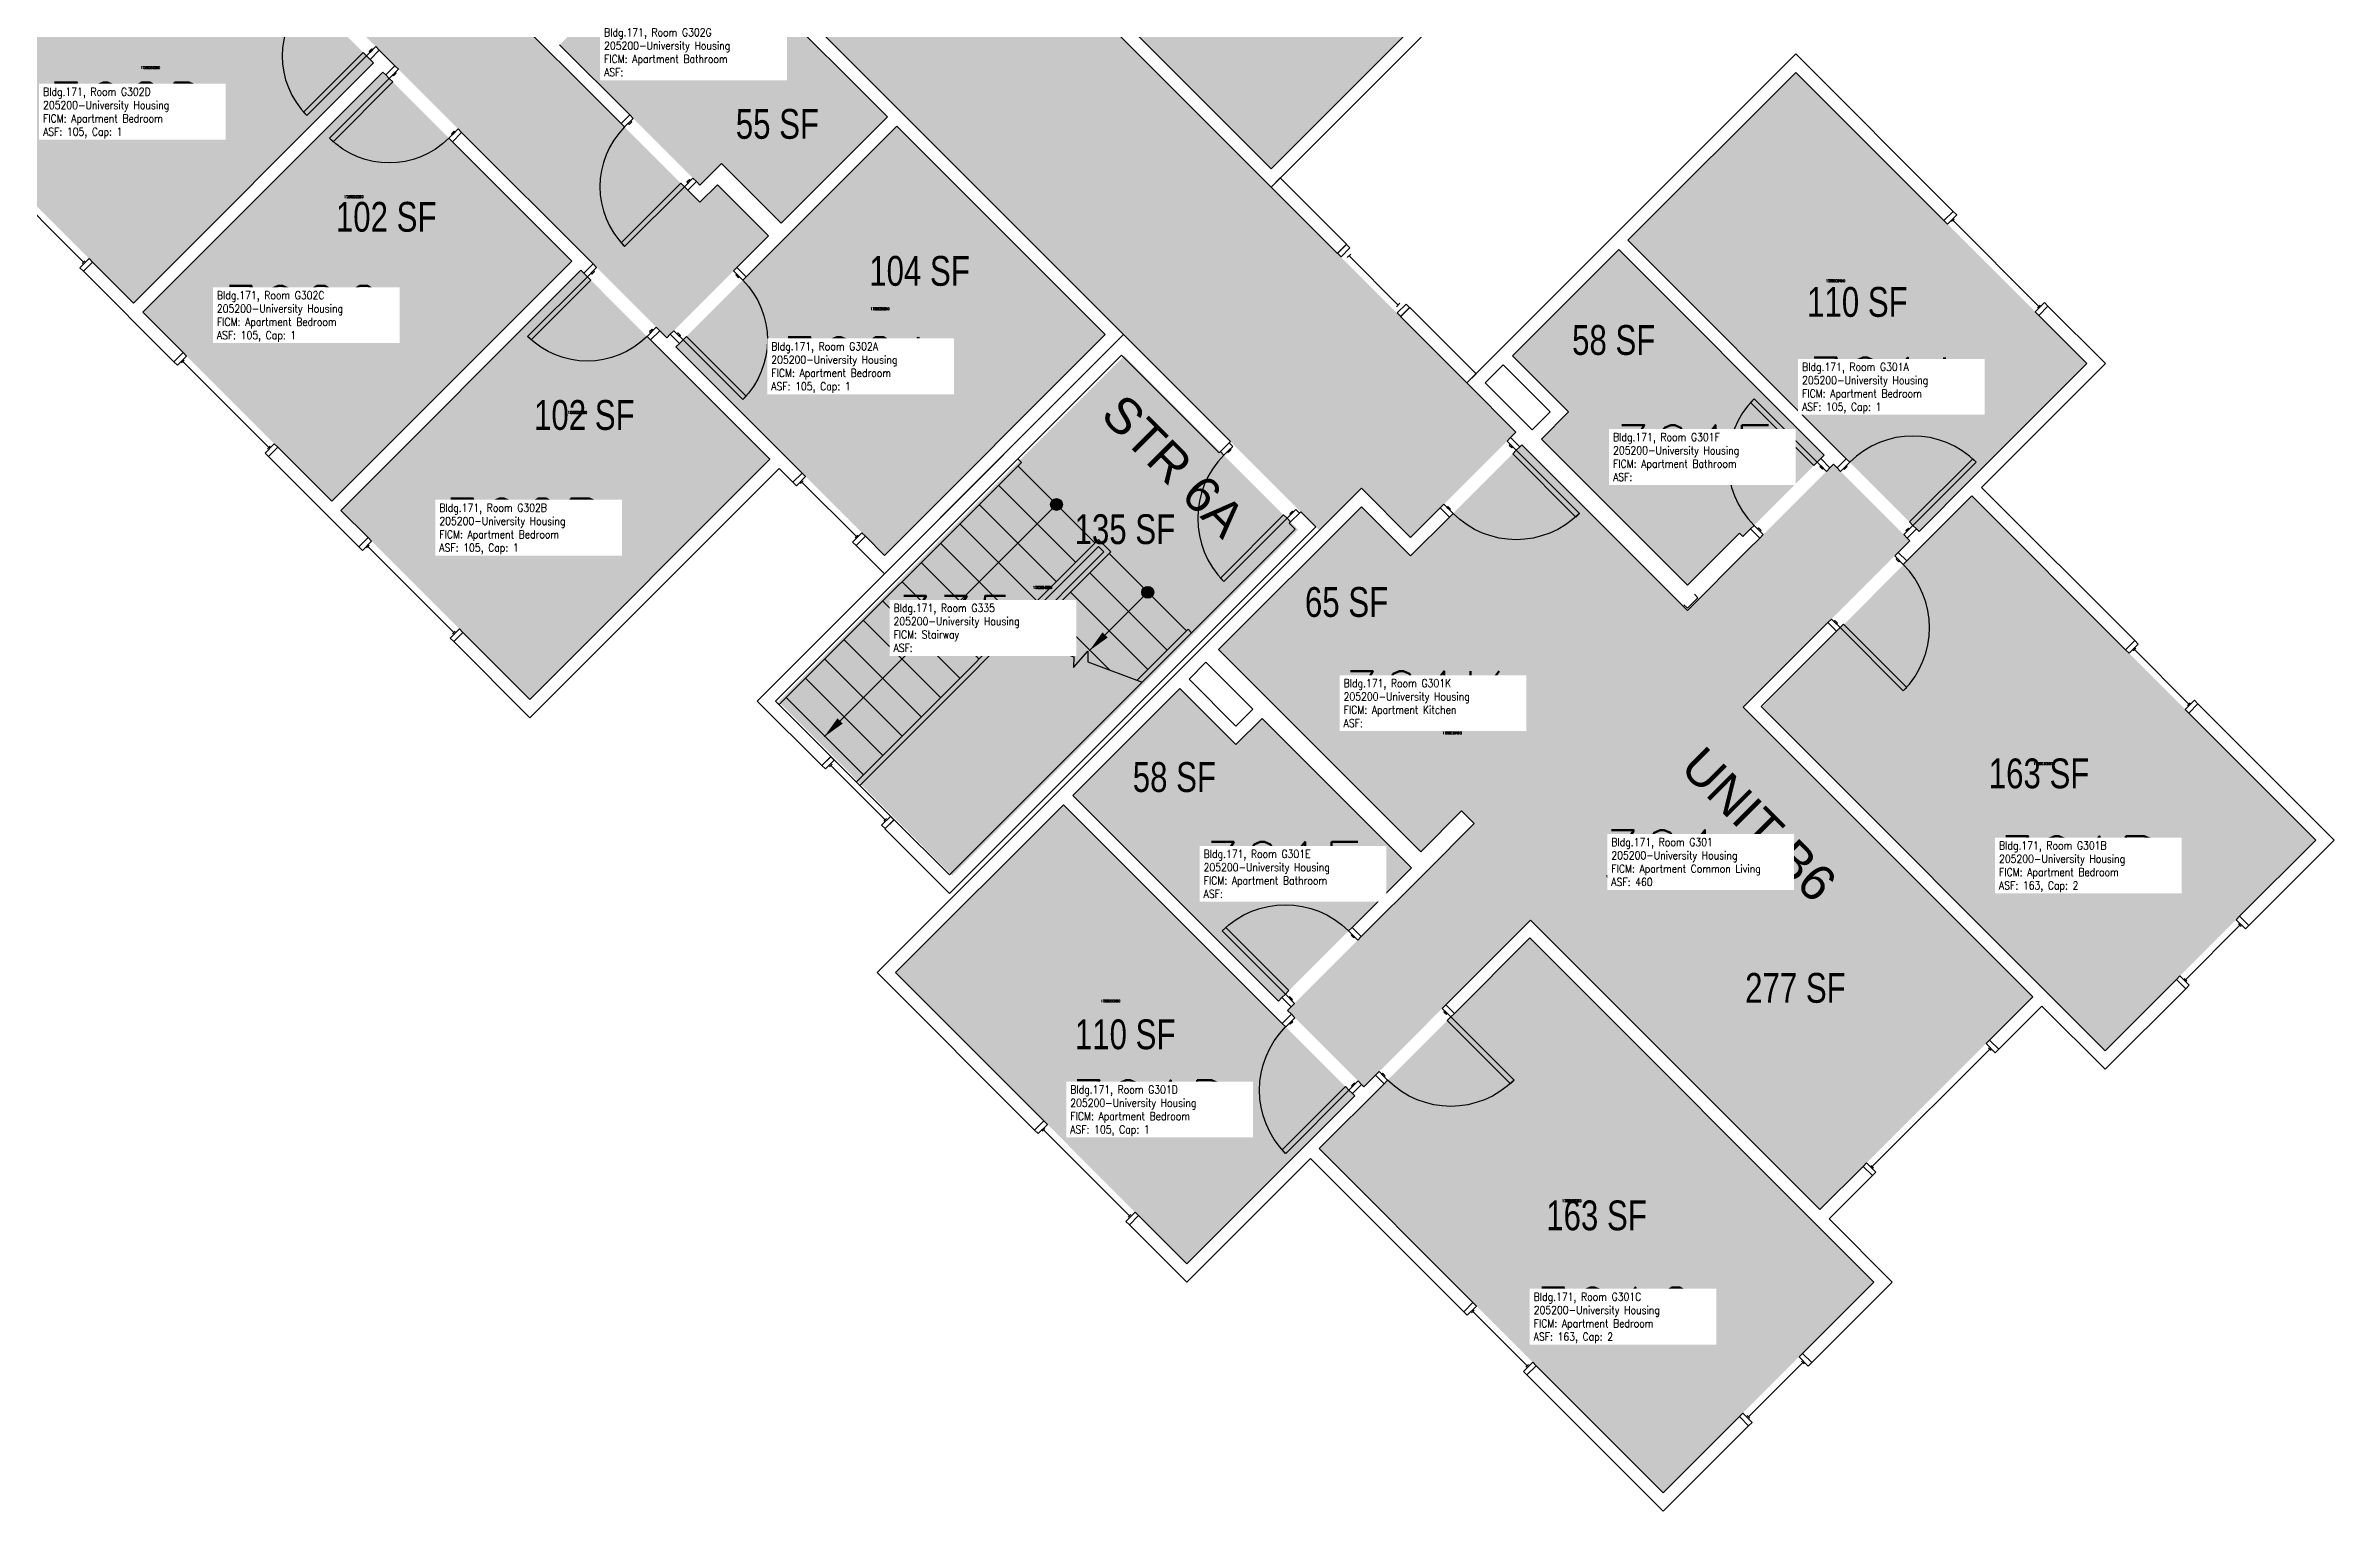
# Model space of a CAD drawing. Header units: inches. Extents: x 1063 to 4030, y -1482 to 1605.
# Drawn here: x 1840 to 2762, y -1482 to -892 of the extents above; entities that cross this region are included whole.
import ezdxf
from ezdxf.enums import TextEntityAlignment as Align

# ---------------------------------------------------------------- set-up
doc = ezdxf.new("R2010")
doc.units = ezdxf.units.IN
doc.header["$LTSCALE"] = 192
doc.header["$MEASUREMENT"] = 0
for name, color, linetype in [('A-AREA-IDEN', 1, 'Continuous'), ('A-DOOR', 2, 'Continuous'), ('A-FLOR', 3, 'Continuous'), ('A-GLAZ', 1, 'Continuous'), ('A-IDEN-RNUM', 7, 'Continuous'), ('A-IDEN-SNUM', 4, 'Continuous'), ('A-IDEN-VNUM', 4, 'Continuous'), ('A-WALL', 5, 'Continuous'), ('AREA-TEXT', 3, 'Continuous'), ('Rooms-Category-Color', 7, 'Continuous'), ('Rooms-College-Color', 7, 'Continuous'), ('Rooms-Department-Color', 7, 'Continuous'), ('Rooms-Division-Color', 7, 'Continuous'), ('Rooms-Information', 7, 'Continuous')]:
    doc.layers.add(name, color=color, linetype=linetype)
doc.styles.add('AREA', font='arial.ttf', dxfattribs={"width": 0.75, "height": 12})
doc.styles.add('DIMS', font='arial.ttf')
doc.styles.add('ROOMSNUMBER', font='txt.shx', dxfattribs={"height": 0.03})
doc.styles.add('ROOMVNUMBER', font='simplex.shx', dxfattribs={"width": 0.85})
doc.styles.get("Standard").update_dxf_attribs({"font": 'arial.ttf'})
doc.dimstyles.new('NBA 2004', dxfattribs={"dimscale": 48, "dimtxt": 0.09375, "dimasz": 0.09375, "dimexe": 0.125, "dimexo": 0.125, "dimgap": 0.0625, "dimtad": 1, "dimdec": 3, "dimzin": 3, "dimdsep": 46, "dimlunit": 4, "dimtxsty": 'DIMS', "dimblk": 'ARCHTICK', "dimcen": 0.09375, "dimdle": 0.125, "dimclrd": 256, "dimclre": 256, "dimclrt": 2, "dimadec": 0, "dimazin": 0, "dimtfac": 0.75, "dimtdec": 3, "dimtmove": 2, "dimatfit": 2, "dimfxl": 1, "dimfrac": 2, "dimtolj": 1, "dimtzin": 0, "dimlwd": -1, "dimlwe": -1, "dimarcsym": 0})

# ---------------------------------------------------------------- blocks, each defined once
blk = doc.blocks.new('_ArchTick')
at = {"color": 0, "linetype": 'ByBlock', "const_width": 0.15}
blk.add_lwpolyline([(-0.5, -0.5), (0.5, 0.5)], dxfattribs=at)

msp = doc.modelspace()

# ---------------------------------------------------------------- hatches: boundary and pattern name
at = {"layer": 'A-FLOR'}
h = msp.add_hatch(color=256, dxfattribs=at)
h.paths.add_polyline_path([(2249.46, -1076.13), (2247.64, -1074.3, 0.25479), (2245.45, -1074.95), (2248.82, -1078.31, 0.25479)])
h.paths.add_polyline_path([(2247.64, -1074.3), (2249.46, -1076.13, 0.294533)])
h.paths.add_polyline_path([(2247.13, -1076.63), (2245.45, -1074.95, 0.414214), (2245.45, -1078.31)])
h.paths.add_polyline_path([(2248.82, -1078.31), (2247.13, -1076.63), (2245.45, -1078.31, 0.414214)])
h = msp.add_hatch(color=256, dxfattribs=at)
h.paths.add_polyline_path([(2286.23, -1111.48), (2284.41, -1109.66, 0.25479), (2282.22, -1110.3), (2285.59, -1113.67, 0.25479)])
h.paths.add_polyline_path([(2284.41, -1109.66), (2286.23, -1111.48, 0.294533)])
h.paths.add_polyline_path([(2283.9, -1111.99), (2282.22, -1110.3, 0.414214), (2282.22, -1113.67)])
h.paths.add_polyline_path([(2285.59, -1113.67), (2283.9, -1111.99), (2282.22, -1113.67, 0.414214)])
at = {"layer": 'Rooms-Category-Color', "true_color": 0xadadad}
for points in [[(1455.35, -189.39), (1460.61, -184.13), (1514.75, -129.99), (1746.97, -362.21), (1764.65, -344.53), (1822.86, -402.74), (1805.18, -420.42), (1892.5, -507.74), (1910.18, -490.06), (1951.98, -531.87), (1934.31, -549.55), (2432.22, -1047.46), (2389.79, -1089.89), (2369.99, -1070.09), (2352.98, -1087.11), (2346.3, -1080.38), (1874.91, -608.95), (1857.23, -626.62), (1815.42, -584.82), (1833.1, -567.14), (1745.78, -479.82), (1728.11, -497.5), (1669.89, -439.28), (1687.57, -421.61)], [(2135.15, -1156.09), (2205.15, -1226.09), (2344.45, -1086.79), (2274.45, -1016.79)]]:
    msp.add_hatch(color=253, dxfattribs=at).paths.add_polyline_path(points)
at = {"layer": 'Rooms-Category-Color', "true_color": 0x728ef3}
for points in [[(1907.31, -648.77), (1874.64, -616.1), (1856.97, -633.78), (1811.71, -588.53), (1810.3, -589.94), (1806.85, -586.49), (1825.94, -567.4), (1808.99, -550.45), (1754.72, -604.72), (1771.67, -621.67), (1779.98, -613.36), (1783.43, -616.81), (1771.67, -628.57), (1751.28, -608.17), (1634.52, -724.93), (1730.33, -820.75), (1815.89, -735.19), (2090.16, -1009.46), (2131.17, -968.44), (2110.58, -947.85), (2103.5, -954.92), (1978.29, -829.71), (1985.36, -822.63), (1964.76, -802.04), (1954.96, -811.84), (1934.01, -790.89), (1939.14, -785.77), (1859.86, -706.48), (1902.54, -663.8), (1897.41, -658.67)], [(2338.53, -768.51), (2249.61, -857.43), (2333.58, -941.4), (2422.5, -852.48)], [(1895.97, -822.69), (1972.07, -898.79), (1875.37, -995.49), (1799.27, -919.39)], [(2098.54, -840), (2179.08, -920.54), (2136.3, -963.32), (2112.25, -939.27), (2103.5, -948.03), (2047.01, -891.53)], [(1975.78, -902.51), (2051.89, -978.61), (1955.19, -1075.3), (1879.09, -999.2)], [(2544.92, -902.59), (2477.3, -970.21), (2565.34, -1058.25), (2594.59, -1087.5), (2662.21, -1019.88)], [(2093.87, -1013.17), (2182.79, -924.25), (2266.76, -1008.22), (2177.84, -1097.14)], [(2473.59, -973.92), (2556.41, -1056.74), (2523.61, -1089.53), (2522.2, -1088.12), (2501.26, -1109.06), (2442.48, -1050.29), (2453.41, -1039.35), (2430.79, -1016.72), (2474.65, -972.85)], [(2055.6, -982.32), (2131.7, -1058.42), (2035, -1155.12), (1958.9, -1079.02)], [(2560.12, -1060.45), (2590.88, -1091.21), (2523.78, -1158.31), (2640.36, -1274.9), (2554.64, -1360.62), (2438.05, -1244.04), (2370.97, -1311.12), (2340.21, -1280.37), (2415.43, -1205.15), (2410.3, -1200.02), (2451.4, -1158.92), (2389.79, -1097.31), (2434.52, -1052.58), (2501.26, -1119.32)], [(2312.45, -1135.05), (2369.99, -1077.51), (2451.4, -1158.92), (2393.86, -1216.46)], [(2615.79, -1073.2), (2531.46, -1158.05), (2669.53, -1296.64), (2754.38, -1211.79)], [(2296.8, -1150.71), (2253.68, -1193.83), (2336.5, -1276.65), (2390.15, -1223), (2329.95, -1162.81), (2319.43, -1173.34)], [(2249.96, -1197.55), (2182.35, -1265.16), (2299.64, -1382.45), (2367.25, -1314.84)], [(2437.79, -1251.2), (2352.94, -1336.05), (2491.53, -1474.64), (2576.38, -1389.79)]]:
    msp.add_hatch(color=171, dxfattribs=at).paths.add_polyline_path(points)
at = {"layer": 'Rooms-College-Color', "true_color": 0xadadad}
for points in [[(1455.35, -189.39), (1460.61, -184.13), (1514.75, -129.99), (1746.97, -362.21), (1764.65, -344.53), (1822.86, -402.74), (1805.18, -420.42), (1892.5, -507.74), (1910.18, -490.06), (1951.98, -531.87), (1934.31, -549.55), (2432.22, -1047.46), (2389.79, -1089.89), (2369.99, -1070.09), (2352.98, -1087.11), (2346.3, -1080.38), (1874.91, -608.95), (1857.23, -626.62), (1815.42, -584.82), (1833.1, -567.14), (1745.78, -479.82), (1728.11, -497.5), (1669.89, -439.28), (1687.57, -421.61)], [(1907.31, -648.77), (1874.64, -616.1), (1856.97, -633.78), (1811.71, -588.53), (1810.3, -589.94), (1806.85, -586.49), (1825.94, -567.4), (1808.99, -550.45), (1754.72, -604.72), (1771.67, -621.67), (1779.98, -613.36), (1783.43, -616.81), (1771.67, -628.57), (1751.28, -608.17), (1634.52, -724.93), (1730.33, -820.75), (1815.89, -735.19), (2090.16, -1009.46), (2131.17, -968.44), (2110.58, -947.85), (2103.5, -954.92), (1978.29, -829.71), (1985.36, -822.63), (1964.76, -802.04), (1954.96, -811.84), (1934.01, -790.89), (1939.14, -785.77), (1859.86, -706.48), (1902.54, -663.8), (1897.41, -658.67)], [(2338.53, -768.51), (2249.61, -857.43), (2333.58, -941.4), (2422.5, -852.48)], [(1895.97, -822.69), (1972.07, -898.79), (1875.37, -995.49), (1799.27, -919.39)], [(2098.54, -840), (2179.08, -920.54), (2136.3, -963.32), (2112.25, -939.27), (2103.5, -948.03), (2047.01, -891.53)], [(1975.78, -902.51), (2051.89, -978.61), (1955.19, -1075.3), (1879.09, -999.2)], [(2544.92, -902.59), (2477.3, -970.21), (2565.34, -1058.25), (2594.59, -1087.5), (2662.21, -1019.88)], [(2093.87, -1013.17), (2182.79, -924.25), (2266.76, -1008.22), (2177.84, -1097.14)], [(2473.59, -973.92), (2556.41, -1056.74), (2523.61, -1089.53), (2522.2, -1088.12), (2501.26, -1109.06), (2442.48, -1050.29), (2453.41, -1039.35), (2430.79, -1016.72), (2474.65, -972.85)], [(2055.6, -982.32), (2131.7, -1058.42), (2035, -1155.12), (1958.9, -1079.02)], [(2135.15, -1156.09), (2205.15, -1226.09), (2344.45, -1086.79), (2274.45, -1016.79)], [(2560.12, -1060.45), (2590.88, -1091.21), (2523.78, -1158.31), (2640.36, -1274.9), (2554.64, -1360.62), (2438.05, -1244.04), (2370.97, -1311.12), (2340.21, -1280.37), (2415.43, -1205.15), (2410.3, -1200.02), (2451.4, -1158.92), (2389.79, -1097.31), (2434.52, -1052.58), (2501.26, -1119.32)], [(2312.45, -1135.05), (2369.99, -1077.51), (2451.4, -1158.92), (2393.86, -1216.46)], [(2615.79, -1073.2), (2531.46, -1158.05), (2669.53, -1296.64), (2754.38, -1211.79)], [(2296.8, -1150.71), (2253.68, -1193.83), (2336.5, -1276.65), (2390.15, -1223), (2329.95, -1162.81), (2319.43, -1173.34)], [(2249.96, -1197.55), (2182.35, -1265.16), (2299.64, -1382.45), (2367.25, -1314.84)], [(2437.79, -1251.2), (2352.94, -1336.05), (2491.53, -1474.64), (2576.38, -1389.79)]]:
    msp.add_hatch(color=253, dxfattribs=at).paths.add_polyline_path(points)
at = {"layer": 'Rooms-Department-Color', "true_color": 0xacacac}
for points in [[(1455.35, -189.39), (1460.61, -184.13), (1514.75, -129.99), (1746.97, -362.21), (1764.65, -344.53), (1822.86, -402.74), (1805.18, -420.42), (1892.5, -507.74), (1910.18, -490.06), (1951.98, -531.87), (1934.31, -549.55), (2432.22, -1047.46), (2389.79, -1089.89), (2369.99, -1070.09), (2352.98, -1087.11), (2346.3, -1080.38), (1874.91, -608.95), (1857.23, -626.62), (1815.42, -584.82), (1833.1, -567.14), (1745.78, -479.82), (1728.11, -497.5), (1669.89, -439.28), (1687.57, -421.61)], [(2135.15, -1156.09), (2205.15, -1226.09), (2344.45, -1086.79), (2274.45, -1016.79)]]:
    msp.add_hatch(color=253, dxfattribs=at).paths.add_polyline_path(points)
at = {"layer": 'Rooms-Department-Color', "true_color": 0x604aed}
for points in [[(1907.31, -648.77), (1874.64, -616.1), (1856.97, -633.78), (1811.71, -588.53), (1810.3, -589.94), (1806.85, -586.49), (1825.94, -567.4), (1808.99, -550.45), (1754.72, -604.72), (1771.67, -621.67), (1779.98, -613.36), (1783.43, -616.81), (1771.67, -628.57), (1751.28, -608.17), (1634.52, -724.93), (1730.33, -820.75), (1815.89, -735.19), (2090.16, -1009.46), (2131.17, -968.44), (2110.58, -947.85), (2103.5, -954.92), (1978.29, -829.71), (1985.36, -822.63), (1964.76, -802.04), (1954.96, -811.84), (1934.01, -790.89), (1939.14, -785.77), (1859.86, -706.48), (1902.54, -663.8), (1897.41, -658.67)], [(2338.53, -768.51), (2249.61, -857.43), (2333.58, -941.4), (2422.5, -852.48)], [(1895.97, -822.69), (1972.07, -898.79), (1875.37, -995.49), (1799.27, -919.39)], [(2098.54, -840), (2179.08, -920.54), (2136.3, -963.32), (2112.25, -939.27), (2103.5, -948.03), (2047.01, -891.53)], [(1975.78, -902.51), (2051.89, -978.61), (1955.19, -1075.3), (1879.09, -999.2)], [(2544.92, -902.59), (2477.3, -970.21), (2565.34, -1058.25), (2594.59, -1087.5), (2662.21, -1019.88)], [(2093.87, -1013.17), (2182.79, -924.25), (2266.76, -1008.22), (2177.84, -1097.14)], [(2473.59, -973.92), (2556.41, -1056.74), (2523.61, -1089.53), (2522.2, -1088.12), (2501.26, -1109.06), (2442.48, -1050.29), (2453.41, -1039.35), (2430.79, -1016.72), (2474.65, -972.85)], [(2055.6, -982.32), (2131.7, -1058.42), (2035, -1155.12), (1958.9, -1079.02)], [(2560.12, -1060.45), (2590.88, -1091.21), (2523.78, -1158.31), (2640.36, -1274.9), (2554.64, -1360.62), (2438.05, -1244.04), (2370.97, -1311.12), (2340.21, -1280.37), (2415.43, -1205.15), (2410.3, -1200.02), (2451.4, -1158.92), (2389.79, -1097.31), (2434.52, -1052.58), (2501.26, -1119.32)], [(2312.45, -1135.05), (2369.99, -1077.51), (2451.4, -1158.92), (2393.86, -1216.46)], [(2615.79, -1073.2), (2531.46, -1158.05), (2669.53, -1296.64), (2754.38, -1211.79)], [(2296.8, -1150.71), (2253.68, -1193.83), (2336.5, -1276.65), (2390.15, -1223), (2329.95, -1162.81), (2319.43, -1173.34)], [(2249.96, -1197.55), (2182.35, -1265.16), (2299.64, -1382.45), (2367.25, -1314.84)], [(2437.79, -1251.2), (2352.94, -1336.05), (2491.53, -1474.64), (2576.38, -1389.79)]]:
    msp.add_hatch(color=173, dxfattribs=at).paths.add_polyline_path(points)
at = {"layer": 'Rooms-Division-Color', "true_color": 0xadadad}
for points in [[(1455.35, -189.39), (1460.61, -184.13), (1514.75, -129.99), (1746.97, -362.21), (1764.65, -344.53), (1822.86, -402.74), (1805.18, -420.42), (1892.5, -507.74), (1910.18, -490.06), (1951.98, -531.87), (1934.31, -549.55), (2432.22, -1047.46), (2389.79, -1089.89), (2369.99, -1070.09), (2352.98, -1087.11), (2346.3, -1080.38), (1874.91, -608.95), (1857.23, -626.62), (1815.42, -584.82), (1833.1, -567.14), (1745.78, -479.82), (1728.11, -497.5), (1669.89, -439.28), (1687.57, -421.61)], [(2135.15, -1156.09), (2205.15, -1226.09), (2344.45, -1086.79), (2274.45, -1016.79)]]:
    msp.add_hatch(color=253, dxfattribs=at).paths.add_polyline_path(points)
at = {"layer": 'Rooms-Division-Color', "true_color": 0x604aed}
for points in [[(1907.31, -648.77), (1874.64, -616.1), (1856.97, -633.78), (1811.71, -588.53), (1810.3, -589.94), (1806.85, -586.49), (1825.94, -567.4), (1808.99, -550.45), (1754.72, -604.72), (1771.67, -621.67), (1779.98, -613.36), (1783.43, -616.81), (1771.67, -628.57), (1751.28, -608.17), (1634.52, -724.93), (1730.33, -820.75), (1815.89, -735.19), (2090.16, -1009.46), (2131.17, -968.44), (2110.58, -947.85), (2103.5, -954.92), (1978.29, -829.71), (1985.36, -822.63), (1964.76, -802.04), (1954.96, -811.84), (1934.01, -790.89), (1939.14, -785.77), (1859.86, -706.48), (1902.54, -663.8), (1897.41, -658.67)], [(2338.53, -768.51), (2249.61, -857.43), (2333.58, -941.4), (2422.5, -852.48)], [(1895.97, -822.69), (1972.07, -898.79), (1875.37, -995.49), (1799.27, -919.39)], [(2098.54, -840), (2179.08, -920.54), (2136.3, -963.32), (2112.25, -939.27), (2103.5, -948.03), (2047.01, -891.53)], [(1975.78, -902.51), (2051.89, -978.61), (1955.19, -1075.3), (1879.09, -999.2)], [(2544.92, -902.59), (2477.3, -970.21), (2565.34, -1058.25), (2594.59, -1087.5), (2662.21, -1019.88)], [(2093.87, -1013.17), (2182.79, -924.25), (2266.76, -1008.22), (2177.84, -1097.14)], [(2473.59, -973.92), (2556.41, -1056.74), (2523.61, -1089.53), (2522.2, -1088.12), (2501.26, -1109.06), (2442.48, -1050.29), (2453.41, -1039.35), (2430.79, -1016.72), (2474.65, -972.85)], [(2055.6, -982.32), (2131.7, -1058.42), (2035, -1155.12), (1958.9, -1079.02)], [(2560.12, -1060.45), (2590.88, -1091.21), (2523.78, -1158.31), (2640.36, -1274.9), (2554.64, -1360.62), (2438.05, -1244.04), (2370.97, -1311.12), (2340.21, -1280.37), (2415.43, -1205.15), (2410.3, -1200.02), (2451.4, -1158.92), (2389.79, -1097.31), (2434.52, -1052.58), (2501.26, -1119.32)], [(2312.45, -1135.05), (2369.99, -1077.51), (2451.4, -1158.92), (2393.86, -1216.46)], [(2615.79, -1073.2), (2531.46, -1158.05), (2669.53, -1296.64), (2754.38, -1211.79)], [(2296.8, -1150.71), (2253.68, -1193.83), (2336.5, -1276.65), (2390.15, -1223), (2329.95, -1162.81), (2319.43, -1173.34)], [(2249.96, -1197.55), (2182.35, -1265.16), (2299.64, -1382.45), (2367.25, -1314.84)], [(2437.79, -1251.2), (2352.94, -1336.05), (2491.53, -1474.64), (2576.38, -1389.79)]]:
    msp.add_hatch(color=173, dxfattribs=at).paths.add_polyline_path(points)

# ---------------------------------------------------------------- linework, layer by layer
at = {"layer": 'A-DOOR'}
for points in [[(1972.95, -892.25), (1974.37, -893.67), (1970.66, -897.38), (1969.24, -895.96)], [(1971.72, -893.49), (1971.36, -893.14), (1970.3, -894.2), (1970.66, -894.55)], [(1969.24, -895.96), (1967.83, -894.55), (1943.79, -918.59), (1945.2, -920.01)], [(1982.06, -901.36), (1980.64, -899.94), (1976.93, -903.65), (1978.35, -905.07)], [(1980.82, -902.59), (1981.17, -902.95), (1980.11, -904.01), (1979.76, -903.65)], [(1978.35, -905.07), (1979.76, -906.48), (1955.72, -930.52), (1954.3, -929.11)], [(2076.63, -921.15), (2075.22, -919.74), (2071.77, -923.19), (2073.19, -924.6)], [(2006.1, -925.4), (2007.51, -926.81), (2003.8, -930.52), (2002.39, -929.11)], [(2004.86, -926.63), (2004.51, -926.28), (2003.45, -927.34), (2003.8, -927.7)], [(2075.66, -922.13), (2076.02, -922.48), (2074.95, -923.54), (2074.6, -923.19)], [(2097.23, -948.64), (2095.81, -947.23), (2071.77, -971.27), (2073.19, -972.69)], [(2100.68, -945.2), (2102.09, -946.61), (2098.64, -950.06), (2097.23, -948.64)], [(2099.7, -946.17), (2099.35, -945.82), (2098.29, -946.88), (2098.64, -947.23)], [(2058.16, -984.88), (2059.57, -986.3), (2035.53, -1010.34), (2034.12, -1008.92)], [(2061.87, -981.17), (2060.46, -979.76), (2056.75, -983.47), (2058.16, -984.88)], [(2060.64, -982.41), (2060.99, -982.76), (2059.93, -983.82), (2059.57, -983.47)], [(2117.03, -982.58), (2118.44, -981.17), (2122.15, -984.88), (2120.74, -986.3)], [(2118.26, -983.82), (2117.91, -984.18), (2118.97, -985.24), (2119.33, -984.88)], [(2085.91, -1005.21), (2087.33, -1006.63), (2083.62, -1010.34), (2082.2, -1008.92)], [(2084.68, -1006.45), (2084.32, -1006.1), (2083.26, -1007.16), (2083.62, -1007.51)], [(2092.99, -1006.63), (2091.57, -1008.04), (2095.28, -1011.75), (2096.7, -1010.34)], [(2094.22, -1007.86), (2094.58, -1007.51), (2095.64, -1008.57), (2095.28, -1008.92)], [(2096.7, -1010.34), (2098.11, -1008.92), (2122.15, -1032.97), (2120.74, -1034.38)], [(2553.58, -1059.57), (2552.16, -1060.99), (2526.71, -1035.53), (2528.12, -1034.12)], [(2428.6, -1051.09), (2430.01, -1049.67), (2433.72, -1053.38), (2432.31, -1054.8)], [(2318.11, -1053.21), (2316.7, -1051.79), (2313.16, -1055.33), (2314.58, -1056.74)], [(2317.05, -1054.27), (2317.4, -1054.62), (2316.34, -1055.68), (2315.99, -1055.33)], [(2429.83, -1052.32), (2429.48, -1052.68), (2430.54, -1053.74), (2430.89, -1053.38)], [(2432.31, -1054.8), (2430.89, -1056.21), (2456.35, -1081.67), (2457.76, -1080.25)], [(2557.29, -1063.28), (2558.7, -1061.87), (2554.99, -1058.16), (2553.58, -1059.57)], [(2562.97, -1063.3), (2561.55, -1061.89), (2565.26, -1058.18), (2566.68, -1059.59)], [(2592.13, -1085.05), (2590.72, -1083.63), (2616.18, -1058.18), (2617.59, -1059.59)], [(2556.05, -1062.05), (2555.7, -1062.4), (2554.64, -1061.34), (2554.99, -1060.99)], [(2564.2, -1062.07), (2564.56, -1062.42), (2565.62, -1061.36), (2565.26, -1061.01)], [(2403.14, -1076.54), (2401.73, -1077.96), (2405.44, -1081.67), (2406.85, -1080.25)], [(2404.38, -1077.78), (2404.73, -1077.43), (2405.79, -1078.49), (2405.44, -1078.84)], [(2340.03, -1082.2), (2338.62, -1080.78), (2313.16, -1106.24), (2314.58, -1107.65)], [(2343.57, -1078.66), (2344.98, -1080.08), (2341.45, -1083.61), (2340.03, -1082.2)], [(2342.51, -1079.72), (2342.15, -1079.37), (2341.09, -1080.43), (2341.45, -1080.78)], [(2531.83, -1088.74), (2530.42, -1090.15), (2526.71, -1086.44), (2528.12, -1085.03)], [(2530.6, -1087.5), (2530.95, -1087.15), (2529.89, -1086.09), (2529.54, -1086.44)], [(2588.42, -1088.76), (2589.84, -1090.17), (2593.55, -1086.46), (2592.13, -1085.05)], [(2589.66, -1087.52), (2589.31, -1087.17), (2590.37, -1086.11), (2590.72, -1086.46)], [(2584.76, -1097.33), (2586.18, -1095.91), (2589.62, -1099.36), (2588.21, -1100.78)], [(2585.73, -1098.3), (2585.38, -1098.65), (2586.44, -1099.72), (2586.8, -1099.36)], [(2559.31, -1122.78), (2557.89, -1124.2), (2561.34, -1127.65), (2562.75, -1126.23)], [(2560.28, -1123.76), (2560.63, -1123.4), (2561.69, -1124.46), (2561.34, -1124.82)], [(2562.75, -1126.23), (2564.17, -1124.82), (2589.62, -1150.27), (2588.21, -1151.69)], [(2339.32, -1273.82), (2340.74, -1272.41), (2315.28, -1246.95), (2313.87, -1248.37)], [(2368.49, -1252.08), (2369.91, -1250.67), (2366.19, -1246.95), (2364.78, -1248.37)], [(2367.25, -1250.84), (2366.9, -1251.2), (2365.84, -1250.14), (2366.19, -1249.78)], [(2343.04, -1277.54), (2341.62, -1278.95), (2337.91, -1275.24), (2339.32, -1273.82)], [(2341.8, -1276.3), (2342.15, -1275.95), (2341.09, -1274.89), (2340.74, -1275.24)], [(2402.52, -1279.57), (2403.94, -1278.15), (2407.39, -1281.6), (2405.97, -1283.01)], [(2403.5, -1280.54), (2403.14, -1280.89), (2404.2, -1281.95), (2404.56, -1281.6)], [(2343.16, -1283.32), (2341.75, -1281.9), (2338.03, -1285.62), (2339.45, -1287.03)], [(2341.92, -1284.56), (2342.28, -1284.91), (2341.22, -1285.97), (2340.86, -1285.62)], [(2405.97, -1283.01), (2404.56, -1284.43), (2430.01, -1309.88), (2431.43, -1308.47)], [(2368.62, -1308.77), (2370.03, -1310.19), (2366.32, -1313.9), (2364.9, -1312.49)], [(2377.07, -1305.02), (2375.65, -1306.44), (2379.1, -1309.88), (2380.52, -1308.47)], [(2378.04, -1305.99), (2378.39, -1305.64), (2379.46, -1306.7), (2379.1, -1307.06)], [(2364.9, -1312.49), (2363.49, -1311.07), (2338.03, -1336.53), (2339.45, -1337.94)], [(2367.38, -1310.01), (2367.03, -1309.66), (2365.97, -1310.72), (2366.32, -1311.07)]]:
    msp.add_lwpolyline(points, close=True, dxfattribs=at)
for centre, radius, start, end in [((1969.24, -895.96), 34, 135, 225), ((2097.23, -948.64), 34, 135, 225), ((2553.58, -1059.57), 36, 135, 225), ((2592.13, -1085.05), 36, 45, 135), ((2340.03, -1082.2), 36, 135, 225), ((2562.75, -1126.23), 36, 315, 45)]:
    msp.add_arc(centre, radius, start, end, dxfattribs=at)
at = {"layer": 'A-DOOR', "extrusion": (0, 0, -1)}
for centre, radius, start, end in [((-1978.35, -905.07), 34, 225, 315), ((-2096.7, -1010.34), 34, 135, 225), ((-2058.16, -984.88), 34, 225, 315), ((-2432.31, -1054.8), 36, 225, 315), ((-2339.32, -1273.82), 36, 45, 135), ((-2364.9, -1312.49), 36, 315, 45), ((-2405.97, -1283.01), 36, 225, 315)]:
    msp.add_arc(centre, radius, start, end, dxfattribs=at)
at = {"layer": 'A-FLOR'}
for p, q in [((2232.99, -1059.66), (2135.41, -1157.24)), ((2232.99, -1059.66), (2231.58, -1058.25)), ((2254.91, -1099.96), (2223.8, -1068.85)), ((2262.69, -1092.19), (2231.58, -1061.07)), ((2247.13, -1076.63), (2186.32, -1137.44)), ((2247.13, -1107.74), (2216.02, -1076.63)), ((2239.36, -1115.52), (2208.24, -1084.41)), ((2264.11, -1090.77), (2166.52, -1188.35)), ((2264.11, -1093.6), (2167.94, -1189.77)), ((2231.58, -1123.3), (2200.47, -1092.19)), ((2232.19, -1129.76), (2266.23, -1095.72)), ((2234.25, -1130.53), (2269.06, -1095.72)), ((2264.11, -1090.77), (2269.06, -1095.72)), ((2264.11, -1093.6), (2266.23, -1095.72)), ((2268.35, -1096.43), (2299.46, -1127.54)), ((2223.8, -1131.08), (2192.69, -1099.96)), ((2260.57, -1104.21), (2291.68, -1135.32)), ((2216.02, -1138.86), (2184.91, -1107.74)), ((2252.79, -1111.99), (2283.9, -1143.1)), ((2200.47, -1154.41), (2169.35, -1123.3)), ((2208.24, -1146.63), (2177.13, -1115.52)), ((2245.01, -1119.76), (2268.64, -1143.39)), ((2192.69, -1162.19), (2161.57, -1131.08)), ((2237.24, -1127.54), (2243.77, -1134.08)), ((2300.17, -1126.83), (2279.54, -1147.47)), ((2300.17, -1126.83), (2301.58, -1128.25)), ((2184.91, -1169.97), (2153.8, -1138.86)), ((2177.13, -1177.75), (2146.02, -1146.63)), ((2135.41, -1157.24), (2134, -1155.83)), ((2169.35, -1185.52), (2138.24, -1154.41)), ((2156.27, -1178.1), (2181.73, -1203.56))]:
    msp.add_line(p, q, dxfattribs=at)
msp.add_lwpolyline([(2232.19, -1129.76), (2254.09, -1137.93), (2254.04, -1142.31), (2259.75, -1135.66), (2259.7, -1140.05), (2281.6, -1148.24)], dxfattribs=at)
for centre in [(2247.13, -1076.63), (2283.9, -1111.99)]:
    msp.add_circle(centre, 2.38, dxfattribs=at)
at = {"layer": 'A-GLAZ'}
for p, q in [((1820.62, -944.45), (1855.27, -979.09)), ((2608.76, -961.66), (2607.7, -962.72)), ((2608.23, -962.19), (2642.87, -996.84)), ((2365.66, -975.78), (2364.25, -977.19)), ((2384.76, -996.29), (2364.96, -976.49)), ((1855.8, -978.56), (1854.74, -979.62)), ((2385.46, -995.58), (2384.05, -996.99)), ((2643.4, -996.31), (2642.34, -997.37)), ((1895.75, -1018.52), (1894.69, -1019.58)), ((1895.22, -1019.05), (1929.87, -1053.69)), ((1930.4, -1053.16), (1929.34, -1054.22)), ((2145.13, -1067.08), (2144.07, -1068.14)), ((2144.6, -1067.61), (2166.52, -1089.53)), ((1970.29, -1093.06), (1969.23, -1094.12)), ((1969.76, -1093.59), (2004.41, -1128.24)), ((2167.05, -1089), (2165.99, -1090.06)), ((2004.94, -1127.71), (2003.88, -1128.77)), ((2681.9, -1134.54), (2680.84, -1135.6)), ((2681.37, -1135.07), (2703.29, -1156.99)), ((2703.82, -1156.46), (2702.76, -1157.52)), ((2156.71, -1181.19), (2155.65, -1182.25)), ((2156.18, -1181.72), (2178.1, -1203.64)), ((2178.63, -1203.11), (2177.57, -1204.17)), ((2701.88, -1268), (2723.8, -1246.08)), ((2723.27, -1245.55), (2724.33, -1246.61)), ((2701.35, -1267.47), (2702.41, -1268.53)), ((2623.05, -1295.92), (2575.67, -1343.3)), ((2622.52, -1295.39), (2623.58, -1296.45)), ((2241.41, -1329), (2242.47, -1327.94)), ((2241.94, -1328.47), (2276.59, -1363.12)), ((2575.14, -1342.77), (2576.2, -1343.83)), ((2276.06, -1363.65), (2277.12, -1362.59)), ((2414.28, -1402.16), (2415.34, -1401.1)), ((2414.81, -1401.63), (2436.73, -1423.55)), ((2436.2, -1424.08), (2437.26, -1423.02)), ((2547.74, -1422.14), (2525.82, -1444.06)), ((2547.21, -1421.61), (2548.27, -1422.67)), ((2525.29, -1443.53), (2526.35, -1444.59))]:
    msp.add_line(p, q, dxfattribs=at)
for points in [[(2606.02, -963.69), (2604.6, -962.28), (2608.31, -958.57), (2609.73, -959.98)], [(2361.78, -976.84), (2360.36, -975.43), (2363.9, -971.89), (2365.31, -973.31)], [(1853.76, -981.3), (1855.18, -982.72), (1858.89, -979.01), (1857.48, -977.59)], [(2641.37, -999.05), (2642.79, -1000.46), (2646.5, -996.75), (2645.08, -995.34)], [(2384.4, -999.47), (2385.82, -1000.88), (2389.35, -997.35), (2387.94, -995.93)], [(1893.01, -1020.55), (1891.59, -1019.13), (1895.31, -1015.42), (1896.72, -1016.84)], [(1928.36, -1055.9), (1929.78, -1057.32), (1933.49, -1053.61), (1932.08, -1052.19)], [(2142.39, -1069.11), (2140.98, -1067.7), (2144.69, -1063.99), (2146.1, -1065.4)], [(1967.55, -1095.1), (1966.14, -1093.68), (1969.85, -1089.97), (1971.27, -1091.38)], [(2165.02, -1091.74), (2166.43, -1093.15), (2170.14, -1089.44), (2168.73, -1088.03)], [(2002.91, -1130.45), (2004.32, -1131.86), (2008.04, -1128.15), (2006.62, -1126.74)], [(2679.16, -1136.57), (2677.75, -1135.16), (2681.46, -1131.44), (2682.88, -1132.86)], [(2701.79, -1159.2), (2703.21, -1160.61), (2706.92, -1156.9), (2705.5, -1155.49)], [(2154.06, -1183.14), (2152.65, -1181.72), (2156.18, -1178.19), (2157.6, -1179.6)], [(2176.69, -1205.77), (2178.1, -1207.18), (2181.64, -1203.64), (2180.22, -1202.23)], [(2726.01, -1247.59), (2727.42, -1246.17), (2723.71, -1242.46), (2722.3, -1243.87)], [(2703.38, -1270.21), (2701.97, -1271.63), (2698.26, -1267.92), (2699.67, -1266.5)], [(2625.26, -1297.42), (2626.67, -1296.01), (2622.96, -1292.3), (2621.55, -1293.71)], [(2243.45, -1326.26), (2242.03, -1324.85), (2238.32, -1328.56), (2239.73, -1329.98)], [(2577.18, -1345.51), (2575.76, -1346.92), (2572.05, -1343.21), (2573.46, -1341.8)], [(2278.8, -1361.62), (2280.22, -1363.03), (2276.5, -1366.75), (2275.09, -1365.33)], [(2416.31, -1399.42), (2414.9, -1398.01), (2411.18, -1401.72), (2412.6, -1403.14)], [(2549.95, -1423.64), (2551.37, -1422.23), (2547.66, -1418.52), (2546.24, -1419.93)], [(2438.94, -1422.05), (2440.35, -1423.47), (2436.64, -1427.18), (2435.23, -1425.76)], [(2527.33, -1446.27), (2525.91, -1447.68), (2522.2, -1443.97), (2523.61, -1442.56)]]:
    msp.add_lwpolyline(points, close=True, dxfattribs=at)
at = {"layer": 'A-WALL'}
for p, q in [((2183.23, -917.27), (1874.91, -608.95)), ((2098.54, -840), (2179.08, -920.54)), ((2429.92, -852.48), (2333.58, -948.82)), ((2333.58, -941.4), (2422.5, -852.48)), ((2010.23, -861.65), (2071.77, -923.19)), ((2333.58, -948.82), (2242.63, -857.87)), ((2249.61, -857.43), (2333.58, -941.4)), ((1974.37, -893.67), (1970.66, -897.38)), ((1980.64, -899.94), (1974.37, -893.67)), ((2075.22, -919.74), (2047.01, -891.53)), ((1972.07, -898.79), (1875.37, -995.49)), ((1879.09, -999.2), (1975.78, -902.5)), ((1970.66, -897.38), (1972.07, -898.79)), ((1975.78, -902.5), (1976.93, -903.65)), ((1976.93, -903.65), (1980.64, -899.94)), ((2412.42, -1027.66), (2544.92, -895.17)), ((2544.92, -902.59), (2477.3, -970.21)), ((2544.92, -895.17), (2608.31, -958.57)), ((2604.6, -962.28), (2544.92, -902.59)), ((2071.77, -923.19), (2075.22, -919.74)), ((2179.08, -920.54), (2136.3, -963.32)), ((2274.18, -1008.22), (2183.23, -917.27)), ((2007.51, -926.81), (2003.8, -930.52)), ((2003.8, -930.52), (2051.88, -978.61)), ((2060.46, -979.76), (2007.51, -926.81)), ((2122.15, -984.88), (2182.79, -924.25)), ((2182.79, -924.25), (2266.76, -1008.22)), ((2112.25, -939.27), (2103.5, -948.02)), ((2136.3, -963.32), (2112.25, -939.27)), ((2102.09, -946.61), (2098.64, -950.06)), ((2103.5, -948.02), (2102.09, -946.61)), ((2103.5, -954.92), (2110.57, -947.85)), ((2110.57, -947.85), (2131.17, -968.44)), ((2337.29, -945.11), (2333.58, -948.82)), ((2333.58, -948.82), (2360.27, -975.52)), ((2363.99, -971.8), (2337.29, -945.11)), ((2098.64, -950.06), (2103.5, -954.92)), ((2608.31, -958.57), (2604.6, -962.28)), ((2131.17, -968.44), (2118.44, -981.17)), ((2360.27, -975.52), (2363.99, -971.8)), ((2473.59, -973.92), (2430.79, -1016.72)), ((2556.41, -1056.74), (2473.59, -973.92)), ((2477.3, -970.21), (2565.26, -1058.18)), ((1858.89, -979.01), (1855.18, -982.72)), ((1855.18, -982.72), (1891.59, -1019.13)), ((1875.37, -995.49), (1858.89, -979.01)), ((2051.88, -978.61), (1955.19, -1075.3)), ((1958.9, -1079.02), (2055.6, -982.32)), ((2055.6, -982.32), (2056.75, -983.47)), ((2056.75, -983.47), (2060.46, -979.76)), ((2118.44, -981.17), (2122.15, -984.88)), ((1895.31, -1015.42), (1879.09, -999.2)), ((2389.44, -997.26), (2385.73, -1000.97)), ((2385.73, -1000.97), (2412.42, -1027.66)), ((2416.13, -1023.95), (2389.44, -997.26)), ((2642.79, -1000.46), (2646.5, -996.75)), ((2662.21, -1019.88), (2642.79, -1000.46)), ((2646.5, -996.75), (2669.63, -1019.88)), ((2087.33, -1006.63), (2083.62, -1010.34)), ((2083.62, -1010.34), (2131.7, -1058.42)), ((2090.16, -1009.45), (2087.33, -1006.63)), ((2091.57, -1008.04), (2090.16, -1009.45)), ((2095.28, -1011.75), (2091.57, -1008.04)), ((2093.87, -1013.17), (2095.28, -1011.75)), ((2138.68, -1057.98), (2093.87, -1013.17)), ((2274.18, -1008.22), (2126.57, -1155.83)), ((2177.84, -1104.56), (2274.18, -1008.22)), ((2266.76, -1008.22), (2177.84, -1097.14)), ((2317.23, -1051.26), (2274.18, -1008.22)), ((1891.59, -1019.13), (1895.31, -1015.42)), ((2134, -1155.83), (2273.3, -1016.53)), ((2273.3, -1016.53), (2312.63, -1055.86)), ((2427.07, -1020.43), (2419.85, -1027.66)), ((2445.99, -1039.35), (2427.07, -1020.43)), ((2430.79, -1016.72), (2453.41, -1039.35)), ((2615.63, -1066.47), (2662.21, -1019.88)), ((2669.63, -1019.88), (2619.77, -1069.75)), ((2412.42, -1027.66), (2416.13, -1023.95)), ((2432.22, -1047.46), (2412.42, -1027.66)), ((2419.85, -1027.66), (2438.76, -1046.58)), ((2438.76, -1046.58), (2445.99, -1039.35)), ((2453.41, -1039.35), (2442.48, -1050.29)), ((2430.01, -1049.67), (2432.22, -1047.46)), ((2433.72, -1053.38), (2430.01, -1049.67)), ((2442.48, -1050.29), (2501.26, -1109.06)), ((1933.49, -1053.61), (1929.78, -1057.32)), ((1929.78, -1057.32), (1966.14, -1093.68)), ((1955.19, -1075.3), (1933.49, -1053.61)), ((2131.7, -1058.42), (2035, -1155.12)), ((2144.69, -1063.99), (2138.68, -1057.98)), ((2312.63, -1055.86), (2317.23, -1051.26)), ((2434.52, -1052.58), (2433.72, -1053.38)), ((2501.26, -1119.32), (2434.52, -1052.58)), ((2554.99, -1058.16), (2556.41, -1056.74)), ((2558.7, -1061.87), (2554.99, -1058.16)), ((2565.26, -1058.18), (2561.55, -1061.89)), ((2035, -1162.54), (2135.41, -1062.13)), ((2135.41, -1062.13), (2140.98, -1067.7)), ((2140.98, -1067.7), (2144.69, -1063.99)), ((2560.12, -1060.45), (2558.7, -1061.87)), ((2561.55, -1061.89), (2560.12, -1060.45)), ((2594.59, -1087.5), (2615.63, -1066.47)), ((2174.92, -1265.16), (2369.99, -1070.09)), ((2369.99, -1077.51), (2312.45, -1135.05)), ((2369.99, -1070.09), (2389.79, -1089.89)), ((2389.79, -1097.31), (2369.99, -1077.51)), ((2389.79, -1089.89), (2401.73, -1077.96)), ((2401.73, -1077.96), (2405.44, -1081.67)), ((2615.79, -1073.2), (2589.62, -1099.36)), ((2677.75, -1135.16), (2615.79, -1073.2)), ((2619.77, -1069.75), (2681.46, -1131.44)), ((1969.85, -1089.97), (1958.9, -1079.02)), ((2204, -1233.25), (2351.61, -1085.65)), ((2343.3, -1086.53), (2204, -1225.83)), ((2345.51, -1079.55), (2340.91, -1084.14)), ((2340.91, -1084.14), (2343.3, -1086.53)), ((2351.61, -1085.65), (2345.51, -1079.55)), ((2405.44, -1081.67), (2389.79, -1097.31)), ((2523.61, -1089.53), (2526.71, -1086.44)), ((2526.71, -1086.44), (2530.42, -1090.15)), ((2589.84, -1090.17), (2593.55, -1086.46)), ((2593.55, -1086.46), (2594.59, -1087.5)), ((1966.14, -1093.68), (1969.85, -1089.97)), ((2170.14, -1089.44), (2166.43, -1093.15)), ((2166.43, -1093.15), (2177.84, -1104.56)), ((2177.84, -1097.14), (2170.14, -1089.44)), ((2501.26, -1109.06), (2522.2, -1088.12)), ((2525.65, -1094.93), (2501.26, -1119.32)), ((2522.2, -1088.12), (2523.61, -1089.53)), ((2530.42, -1090.15), (2525.65, -1094.93)), ((2586.18, -1095.91), (2590.88, -1091.21)), ((2589.62, -1099.36), (2586.18, -1095.91)), ((2590.88, -1091.21), (2589.84, -1090.17)), ((2501.26, -1118.43), (2505.49, -1114.2)), ((2505.49, -1114.2), (2504.08, -1112.78)), ((2499.84, -1117.02), (2501.26, -1118.43)), ((2523.78, -1158.31), (2557.89, -1124.2)), ((2557.89, -1124.2), (2561.34, -1127.65)), ((2008.04, -1128.15), (2004.32, -1131.86)), ((2004.32, -1131.86), (2035, -1162.54)), ((2035, -1155.12), (2008.04, -1128.15)), ((2561.34, -1127.65), (2530.94, -1158.05)), ((2681.46, -1131.44), (2677.75, -1135.16)), ((2307.33, -1140.18), (2300.51, -1147)), ((2326.24, -1159.1), (2307.33, -1140.18)), ((2312.45, -1135.05), (2393.86, -1216.46)), ((2296.8, -1150.71), (2253.68, -1193.83)), ((2319.43, -1173.34), (2296.8, -1150.71)), ((2300.51, -1147), (2319.43, -1165.91)), ((2126.57, -1155.83), (2152.56, -1181.81)), ((2156.27, -1178.1), (2134, -1155.83)), ((2319.43, -1165.91), (2326.24, -1159.1)), ((2640.36, -1274.9), (2523.78, -1158.31)), ((2530.94, -1158.05), (2669.53, -1296.64)), ((2703.21, -1160.61), (2706.92, -1156.9)), ((2754.38, -1211.79), (2703.21, -1160.61)), ((2706.92, -1156.9), (2761.81, -1211.79)), ((2329.95, -1162.81), (2319.43, -1173.34)), ((2390.15, -1223), (2329.95, -1162.81)), ((2152.56, -1181.81), (2156.27, -1178.1)), ((2249.96, -1197.55), (2182.35, -1265.16)), ((2338.03, -1285.62), (2249.96, -1197.55)), ((2253.68, -1193.83), (2336.5, -1276.65)), ((2181.73, -1203.56), (2178.02, -1207.27)), ((2178.02, -1207.27), (2204, -1233.25)), ((2204, -1225.83), (2181.73, -1203.56)), ((2393.86, -1216.46), (2410.3, -1200.02)), ((2415.43, -1205.15), (2395.8, -1224.77)), ((2410.3, -1200.02), (2415.43, -1205.15)), ((2723.71, -1242.46), (2754.38, -1211.79)), ((2761.81, -1211.79), (2727.42, -1246.17)), ((2366.19, -1246.95), (2390.15, -1223)), ((2395.8, -1224.77), (2369.91, -1250.67)), ((2403.94, -1278.15), (2438.05, -1244.04)), ((2438.05, -1244.04), (2554.64, -1360.62)), ((2727.42, -1246.17), (2723.71, -1242.46)), ((2369.91, -1250.67), (2366.19, -1246.95)), ((2437.79, -1251.2), (2407.39, -1281.6)), ((2576.38, -1389.79), (2437.79, -1251.2)), ((2238.32, -1328.56), (2174.92, -1265.16)), ((2182.35, -1265.16), (2242.03, -1324.85)), ((2669.53, -1296.64), (2698.26, -1267.92)), ((2701.97, -1271.63), (2669.53, -1304.07)), ((2698.26, -1267.92), (2701.97, -1271.63)), ((2336.5, -1276.65), (2337.91, -1275.24)), ((2337.91, -1275.24), (2341.62, -1278.95)), ((2341.62, -1278.95), (2340.21, -1280.37)), ((2340.21, -1280.37), (2341.75, -1281.9)), ((2407.39, -1281.6), (2403.94, -1278.15)), ((2622.96, -1292.3), (2640.36, -1274.9)), ((2644.07, -1278.61), (2626.67, -1296.01)), ((2669.53, -1304.07), (2644.07, -1278.61)), ((2341.75, -1281.9), (2338.03, -1285.62)), ((2626.67, -1296.01), (2622.96, -1292.3)), ((2370.97, -1311.12), (2375.65, -1306.44)), ((2375.65, -1306.44), (2379.1, -1309.88)), ((2346.22, -1335.87), (2367.25, -1314.84)), ((2379.1, -1309.88), (2352.94, -1336.05)), ((2366.32, -1313.9), (2370.03, -1310.19)), ((2367.25, -1314.84), (2366.32, -1313.9)), ((2370.03, -1310.19), (2370.97, -1311.12)), ((2242.03, -1324.85), (2238.32, -1328.56)), ((2299.64, -1382.45), (2346.22, -1335.87)), ((2352.94, -1336.05), (2414.9, -1398.01)), ((2349.49, -1340.03), (2299.64, -1389.88)), ((2411.18, -1401.72), (2349.49, -1340.03)), ((2554.64, -1360.62), (2572.05, -1343.21)), ((2572.05, -1343.21), (2575.76, -1346.92)), ((2575.76, -1346.92), (2558.35, -1364.33)), ((2276.5, -1366.75), (2280.22, -1363.03)), ((2280.22, -1363.03), (2299.64, -1382.45)), ((2299.64, -1389.88), (2276.5, -1366.75)), ((2558.35, -1364.33), (2583.81, -1389.79)), ((2547.66, -1418.52), (2576.38, -1389.79)), ((2583.81, -1389.79), (2551.37, -1422.23)), ((2414.9, -1398.01), (2411.18, -1401.72)), ((2551.37, -1422.23), (2547.66, -1418.52)), ((2436.64, -1427.18), (2440.35, -1423.47)), ((2491.53, -1482.07), (2436.64, -1427.18)), ((2440.35, -1423.47), (2491.53, -1474.64)), ((2491.53, -1474.64), (2522.2, -1443.97)), ((2522.2, -1443.97), (2525.91, -1447.68)), ((2525.91, -1447.68), (2491.53, -1482.07))]:
    msp.add_line(p, q, dxfattribs=at)

# ---------------------------------------------------------------- texts
at = {"layer": 'A-AREA-IDEN'}
for s, p in [('STR 6A', (2289.25, -1066.12)), ('UNIT B6', (2525.07, -1210.52))]:
    msp.add_text(s, height=14.4, rotation=315, dxfattribs=at).set_placement(p, align=Align.CENTER)
at = {"layer": 'A-IDEN-RNUM', "style": 'ROOMSNUMBER', "width": 0.85}
for s, p in [('0302-D0', (1882.16, -900.73)), ('0302-G0', (2094.63, -896.47)), ('0302-C0', (1964.07, -952.7)), ('0301-A0', (2560.95, -986.55)), ('0302-A0', (2176.05, -997.83)), ('0302-B0', (2054.15, -1039.56)), ('0301-F0', (2491.24, -1056.37)), ('0335-00', (2241.53, -1110.04)), ('0301-K0', (2406.51, -1168.65)), ('0301-B0', (2644.58, -1181.03)), ('0301-E0', (2328.93, -1215.65)), ('0301-00', (2494.6, -1222.32)), ('0301-D0', (2268.92, -1276.62)), ('0301-C0', (2454.72, -1357.07))]:
    msp.add_text(s, height=1, dxfattribs=at).set_placement(p, align=Align.MIDDLE_CENTER)
at = {"layer": 'A-IDEN-SNUM', "style": 'ROOMSNUMBER', "width": 0.85}
for s, p in [('1710G302D0', (1882.16, -900.73)), ('1710G302G0', (2094.63, -896.47)), ('1710G302C0', (1964.07, -952.7)), ('1710G301A0', (2560.95, -986.55)), ('1710G302A0', (2176.05, -997.83)), ('1710G302B0', (2054.15, -1039.56)), ('1710G301F0', (2491.24, -1056.37)), ('1710G33500', (2241.53, -1110.04)), ('1710G301K0', (2406.51, -1168.65)), ('1710G301B0', (2644.58, -1181.03)), ('1710G301E0', (2328.93, -1215.65)), ('1710G30100', (2494.6, -1222.32)), ('1710G301D0', (2268.92, -1276.62)), ('1710G301C0', (2454.72, -1357.07))]:
    msp.add_text(s, height=1, dxfattribs=at).set_placement(p, align=Align.MIDDLE_CENTER)
at = {"layer": 'A-IDEN-VNUM', "style": 'ROOMVNUMBER', "width": 0.85}
for s, p in [('302G', (2099.06, -892.92)), ('302D', (1872.63, -917.93)), ('302C', (1943.09, -999.87)), ('302A', (2166.87, -1020.45)), ('301A', (2580.25, -1028.72)), ('301F', (2502.73, -1055.92)), ('302B', (2032.25, -1085.44)), ('335', (2206.07, -1124.73)), ('301K', (2394.66, -1155.03)), ('301E', (2337.82, -1223.79)), ('301', (2491.13, -1219.01)), ('301B', (2658.66, -1221.47)), ('301D', (2284.56, -1319.75)), ('301C', (2471.69, -1403.19))]:
    msp.add_text(s, height=22.5, dxfattribs=at).set_placement(p, align=Align.MIDDLE_CENTER)
at = {"layer": 'AREA-TEXT', "style": 'AREA', "width": 0.75}
for s, p in [('55 SF', (2134.73, -923.35)), ('102 SF', (1977.14, -960.77)), ('104 SF', (2191.97, -982.55)), ('110 SF', (2569.75, -995.05)), ('58 SF', (2471.59, -1010.38)), ('102 SF', (2056.96, -1040.58)), ('135 SF', (2274.68, -1086.57)), ('65 SF', (2363.98, -1115.89)), ('163 SF', (2642.92, -1184.92)), ('58 SF', (2294.62, -1186.39)), ('277 SF', (2544.78, -1271.3)), ('110 SF', (2274.8, -1290)), ('163 SF', (2464.66, -1362.92))]:
    msp.add_text(s, height=12, dxfattribs=at).set_placement(p, align=Align.MIDDLE_CENTER)

# ---------------------------------------------------------------- leaders
at = {"layer": 'A-FLOR'}
for points in [[(2153.58, -1170.19), (2247.13, -1076.63)], [(2260.35, -1135.54), (2283.9, -1111.99)]]:
    msp.add_leader(points, dimstyle='NBA 2004', override={"dimscale": 96, "dimasz": 0.09375, "dimgap": 0.0625, "dimtad": 0}, dxfattribs=at)

# ---------------------------------------------------------------- next in the draw order: texts
at = {"layer": 'Rooms-Information', "char_height": 3.2143, "width": 72, "attachment_point": 7, "style": 'ROOMVNUMBER', "bg_fill": 3, "box_fill_scale": 1.5, "bg_fill_color": 256, "bg_fill_true_color": 13158600, "bg_fill_transparency": 0}
for s, insert in [('Bldg.171, Room G302G^M^J205200-University Housing^M^JFICM: Apartment Bathroom^M^JASF: ', (2064.91, -904.17)), ('Bldg.171, Room G302D^M^J205200-University Housing^M^JFICM: Apartment Bedroom^M^JASF: 105, Cap: 1', (1838.93, -929.18)), ('Bldg.171, Room G302C^M^J205200-University Housing^M^JFICM: Apartment Bedroom^M^JASF: 105, Cap: 1', (1908.94, -1011.12)), ('Bldg.171, Room G302A^M^J205200-University Housing^M^JFICM: Apartment Bedroom^M^JASF: 105, Cap: 1', (2132.26, -1031.7)), ('Bldg.171, Room G301A^M^J205200-University Housing^M^JFICM: Apartment Bedroom^M^JASF: 105, Cap: 1', (2547.46, -1039.97)), ('Bldg.171, Room G301F^M^J205200-University Housing^M^JFICM: Apartment Bathroom^M^JASF: ', (2471.32, -1067.17)), ('Bldg.171, Room G302B^M^J205200-University Housing^M^JFICM: Apartment Bedroom^M^JASF: 105, Cap: 1', (1998.55, -1096.69)), ('Bldg.171, Room G335^M^J205200-University Housing^M^JFICM: Stairway^M^JASF: ', (2181.49, -1135.98)), ('Bldg.171, Room G301K^M^J205200-University Housing^M^JFICM: Apartment Kitchen^M^JASF: ', (2362.79, -1166.28)), ('Bldg.171, Room G301E^M^J205200-University Housing^M^JFICM: Apartment Bathroom^M^JASF: ', (2306.4, -1235.04)), ('Bldg.171, Room G301^M^J205200-University Housing^M^JFICM: Apartment Common Living^M^JASF: 460', (2470.63, -1230.26)), ('Bldg.171, Room G301B^M^J205200-University Housing^M^JFICM: Apartment Bedroom^M^JASF: 163, Cap: 2', (2626.79, -1232.72)), ('Bldg.171, Room G301D^M^J205200-University Housing^M^JFICM: Apartment Bedroom^M^JASF: 105, Cap: 1', (2252.69, -1331)), ('Bldg.171, Room G301C^M^J205200-University Housing^M^JFICM: Apartment Bedroom^M^JASF: 163, Cap: 2', (2439.36, -1414.44))]:
    msp.add_mtext(s, dxfattribs=dict(at, insert=insert))

doc.saveas('drawing.dxf')
